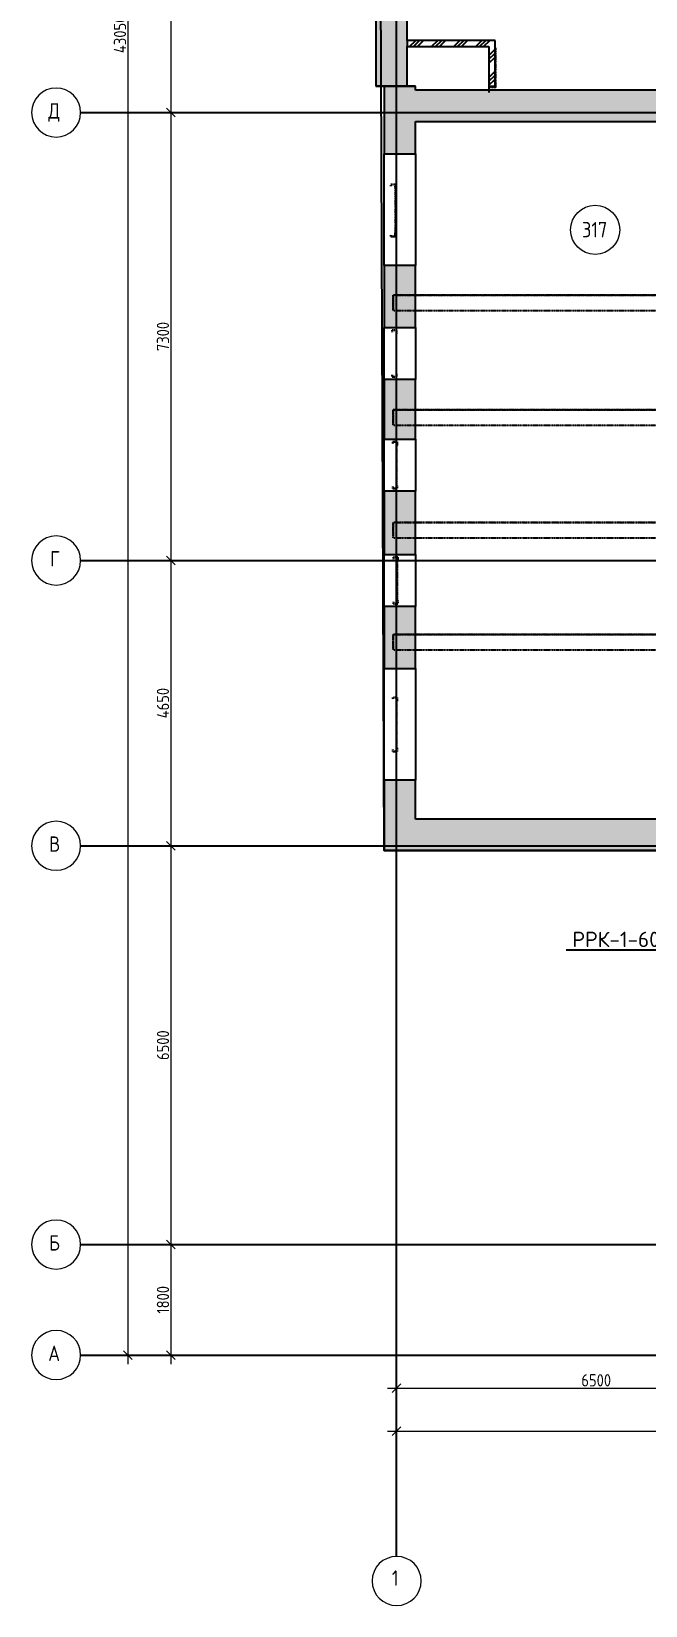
# Model space of a CAD drawing. Header units: millimetres. Extents: x -33838 to 476301, y -41806 to 120107.
# Drawn here: x 204091 to 214090, y -3626 to 22029 of the extents above; entities that cross this region are included whole.
import ezdxf
from ezdxf import colors
from ezdxf.entities.mleader import LeaderData, LeaderLine
from ezdxf.math import Vec2, Vec3

# ---------------------------------------------------------------- set-up
doc = ezdxf.new("R2010")
doc.units = ezdxf.units.MM
for name, pattern in [('ADSK_Линия сетки', [25, 20, -2.5, 0, -2.5]), ('ADSK_Сверху', [4.5, 3, -1.5]), ('ADSK_Снесено', [4.5, 3, -1.5])]:
    doc.linetypes.add(name, pattern=pattern)
for name, color, linetype, lineweight, true_color in [('_ Окна', 5, 'Continuous', 30, 0x0000ff), ('Линии', 7, 'Continuous', 9, 0x00a600), ('Стены внутренние', 5, 'Continuous', 18, 0x0000ff), ('Стены наружные', 1, 'ADSK_Снесено', 18, 0xff0000)]:
    doc.layers.add(name, color=color, linetype=linetype, lineweight=lineweight, true_color=true_color)
for name, color, linetype, lineweight in [('Каркас', 7, 'Continuous', 18), ('Марки помещений', 7, 'Continuous', 20), ('Окна', 251, 'Continuous', 18), ('Оси', 7, 'Continuous', 9)]:
    doc.layers.add(name, color=color, linetype=linetype, lineweight=lineweight)
doc.styles.add('GOST Common_1', font='GOST Common_0.ttf', dxfattribs={"width": 0.9, "height": 200})
doc.styles.add('GOST Common_2', font='GOST Common_0.ttf', dxfattribs={"width": 0.9, "height": 250})
doc.styles.add('ISOCPEUR', font='isocpeur.ttf', dxfattribs={"height": 250})
doc.dimstyles.new('ADSK_Основной_2_5_мм', dxfattribs={"dimscale": 304.8, "dimtxt": 251.428749, "dimasz": 0.463911, "dimexe": 0.492126, "dimexo": 0.492126, "dimgap": 0.098425, "dimtad": 1, "dimdec": 1, "dimrnd": 0.1, "dimdsep": 46, "dimtxsty": 'GOST Common_1', "dimblk1": 'OBLIQUE', "dimblk2": 'OBLIQUE', "dimsah": 1, "dimcen": 0.09, "dimdle": 0.492126, "dimazin": 2, "dimtfac": 1, "dimtdec": 4, "dimtix": 1, "dimtmove": 0, "dimatfit": 3, "dimfxl": 1, "dimtvp": 1, "dimtfill": 1, "dimtolj": 1, "dimtzin": 0, "dimlwd": 20, "dimlwe": 20, "dimarcsym": 2})
pattern_1 = [(45, (215977.25, 150), (-179.605, 179.605), []), (45, (216040.75, 150), (0, 359.2102), []), (45, (215913.75, 150), (0, 359.2102), [])]

# ---------------------------------------------------------------- blocks, each defined once
blk = doc.blocks.new('Витраж-тент со смещением вовне - 60мм 30 сдвиг-1466942-03 План 3-го этажа')
at = {"layer": '_ Окна', "color": 161, "linetype": 'ADSK_Сверху', "true_color": 0xaaaaff}
for p, q in [((-440, 25), (-440, -45)), ((-440, 25), (-410, 25)), ((-440, -45), (-440, 25)), ((440, 25), (410, 25)), ((440, -45), (440, 25)), ((440, -45), (440, 25)), ((-380, -45), (-440, -45)), ((-380, -35), (-380, -45)), ((380, -35), (380, -45)), ((380, -45), (440, -45))]:
    blk.add_line(p, q, dxfattribs=at)
at = {"layer": 'Окна', "color": 161, "linetype": 'ADSK_Сверху', "true_color": 0xaaaaff}
blk.add_line((-380, -45), (380, -45), dxfattribs=at)
blk = doc.blocks.new('Витраж-тент со смещением вовне - 60мм 30 сдвиг-1466964-03 План 3-го этажа')
at = {"layer": '_ Окна', "color": 161, "linetype": 'ADSK_Сверху', "true_color": 0xaaaaff}
for p, q in [((-379, 25), (-379, -45)), ((-379, 25), (-349, 25)), ((-379, -45), (-379, 25)), ((379, 25), (349, 25)), ((379, -45), (379, 25)), ((379, -45), (379, 25)), ((-319, -45), (-379, -45)), ((-319, -35), (-319, -45)), ((319, -35), (319, -45)), ((319, -45), (379, -45))]:
    blk.add_line(p, q, dxfattribs=at)
at = {"layer": 'Окна', "color": 161, "linetype": 'ADSK_Сверху', "true_color": 0xaaaaff}
blk.add_line((-319, -45), (319, -45), dxfattribs=at)
blk = doc.blocks.new('Витраж-тент со смещением вовне - 60мм 30 сдвиг-1466951-03 План 3-го этажа')
at = {"layer": '_ Окна', "color": 161, "linetype": 'ADSK_Сверху', "true_color": 0xaaaaff}
for p, q in [((-425, 25), (-425, -45)), ((-425, 25), (-395, 25)), ((-425, -45), (-425, 25)), ((425, 25), (395, 25)), ((425, -45), (425, 25)), ((425, -45), (425, 25)), ((-365, -45), (-425, -45)), ((-365, -35), (-365, -45)), ((365, -35), (365, -45)), ((365, -45), (425, -45))]:
    blk.add_line(p, q, dxfattribs=at)
at = {"layer": 'Окна', "color": 161, "linetype": 'ADSK_Сверху', "true_color": 0xaaaaff}
blk.add_line((-365, -45), (365, -45), dxfattribs=at)
blk = doc.blocks.new('Ось сетки - Круг_Ø8 мм-6577-03 План 3-го этажа')
at = {"layer": 'Оси', "lineweight": 20}
for start, end in [(360, 180), (180, 360)]:
    blk.add_arc((0, 0), 4, start, end, dxfattribs=at)
blk = doc.blocks.new('ADSK_Марка_Помещение_ОдноЗначение - Номер-247393-03 План 3-го этажа')
at = {"layer": 'Марки помещений'}
blk.add_circle((0, 0), 4, dxfattribs=at)
blk = doc.blocks.new('_Oblique')
at = {"color": 0, "linetype": 'ByBlock', "lineweight": -2}
blk.add_line((-0.5, -0.5), (0.5, 0.5), dxfattribs=at)
blk = doc.blocks.new('*D2148')
at = {"color": 0, "lineweight": 20, "transparency": 16777216}
for p, q in [((209887, -85), (216687, -85)), ((210037, -135), (210037, -235)), ((216537, -135), (216537, -235))]:
    blk.add_line(p, q, dxfattribs=at)
at = {"layer": 'Defpoints', "color": 0, "transparency": 16777216}
for p in [(210037, 15), (216537, 15), (216537, -85)]:
    blk.add_point(p, dxfattribs=at)
at = {"color": 0, "lineweight": 20, "transparency": 16777216, "xscale": 141.4, "yscale": 141.4, "zscale": 141.4, "rotation": 180}
blk.add_blockref('_Oblique', (210037, -85), dxfattribs=at)
at = {"color": 0, "lineweight": 20, "transparency": 16777216, "xscale": 141.4, "yscale": 141.4, "zscale": 141.4}
blk.add_blockref('_Oblique', (216537, -85), dxfattribs=at)
at = {"color": 0, "lineweight": 25, "transparency": 16777216, "insert": (213287, 45), "char_height": 200, "width": 756.84, "attachment_point": 5, "style": 'GOST Common_1', "bg_fill": 3, "box_fill_scale": 1.1, "bg_fill_color": 256, "bg_fill_true_color": 13158600, "bg_fill_transparency": 0}
blk.add_mtext('\\A1;6500', dxfattribs=at)
blk = doc.blocks.new('*D2160')
at = {"color": 0, "lineweight": 20, "transparency": 16777216}
for p, q in [((206312, 37007), (206212, 37007)), ((206362, 37157), (206362, 20557)), ((206312, 20707), (206212, 20707))]:
    blk.add_line(p, q, dxfattribs=at)
at = {"layer": 'Defpoints', "color": 0, "transparency": 16777216}
for p in [(206462, 37007), (206362, 20707), (206462, 20707)]:
    blk.add_point(p, dxfattribs=at)
at = {"color": 0, "lineweight": 20, "transparency": 16777216, "xscale": 141.4, "yscale": 141.4, "zscale": 141.4}
for p, rotation in [((206362, 37007), 90), ((206362, 20707), 270)]:
    blk.add_blockref('_Oblique', p, dxfattribs=dict(at, rotation=rotation))
at = {"color": 0, "lineweight": 25, "transparency": 16777216, "insert": (206232, 28857), "char_height": 200, "width": 889.8, "attachment_point": 5, "rotation": 90, "style": 'GOST Common_1', "bg_fill": 3, "box_fill_scale": 1.1, "bg_fill_color": 256, "bg_fill_true_color": 13158600, "bg_fill_transparency": 0}
blk.add_mtext('\\A1;16300', dxfattribs=at)
blk = doc.blocks.new('*D2161')
at = {"color": 0, "lineweight": 20, "transparency": 16777216}
for p, q in [((206362, 20857), (206362, 13257)), ((206312, 20707), (206212, 20707)), ((206312, 13407), (206212, 13407))]:
    blk.add_line(p, q, dxfattribs=at)
at = {"layer": 'Defpoints', "color": 0, "transparency": 16777216}
for p in [(206462, 20707), (206362, 13407), (206462, 13407)]:
    blk.add_point(p, dxfattribs=at)
at = {"color": 0, "lineweight": 20, "transparency": 16777216, "xscale": 141.4, "yscale": 141.4, "zscale": 141.4}
for p, rotation in [((206362, 20707), 90), ((206362, 13407), 270)]:
    blk.add_blockref('_Oblique', p, dxfattribs=dict(at, rotation=rotation))
at = {"color": 0, "lineweight": 25, "transparency": 16777216, "insert": (206232, 17057), "char_height": 200, "width": 756.84, "attachment_point": 5, "rotation": 90, "style": 'GOST Common_1', "bg_fill": 3, "box_fill_scale": 1.1, "bg_fill_color": 256, "bg_fill_true_color": 13158600, "bg_fill_transparency": 0}
blk.add_mtext('\\A1;7300', dxfattribs=at)
blk = doc.blocks.new('*D2162')
at = {"color": 0, "lineweight": 20, "transparency": 16777216}
for p, q in [((206312, 13407), (206212, 13407)), ((206362, 13557), (206362, 8607)), ((206312, 8757), (206212, 8757))]:
    blk.add_line(p, q, dxfattribs=at)
at = {"layer": 'Defpoints', "color": 0, "transparency": 16777216}
for p in [(206462, 13407), (206362, 8757), (206462, 8757)]:
    blk.add_point(p, dxfattribs=at)
at = {"color": 0, "lineweight": 20, "transparency": 16777216, "xscale": 141.4, "yscale": 141.4, "zscale": 141.4}
for p, rotation in [((206362, 13407), 90), ((206362, 8757), 270)]:
    blk.add_blockref('_Oblique', p, dxfattribs=dict(at, rotation=rotation))
at = {"color": 0, "lineweight": 25, "transparency": 16777216, "insert": (206232, 11082), "char_height": 200, "width": 782.41, "attachment_point": 5, "rotation": 90, "style": 'GOST Common_1', "bg_fill": 3, "box_fill_scale": 1.1, "bg_fill_color": 256, "bg_fill_true_color": 13158600, "bg_fill_transparency": 0}
blk.add_mtext('\\A1;4650', dxfattribs=at)
blk = doc.blocks.new('*D2163')
at = {"color": 0, "lineweight": 20, "transparency": 16777216}
for p, q in [((206312, 8757), (206212, 8757)), ((206362, 8907), (206362, 2107)), ((206312, 2257), (206212, 2257))]:
    blk.add_line(p, q, dxfattribs=at)
at = {"layer": 'Defpoints', "color": 0, "transparency": 16777216}
for p in [(206462, 8757), (206362, 2257), (206462, 2257)]:
    blk.add_point(p, dxfattribs=at)
at = {"color": 0, "lineweight": 20, "transparency": 16777216, "xscale": 141.4, "yscale": 141.4, "zscale": 141.4}
for p, rotation in [((206362, 8757), 90), ((206362, 2257), 270)]:
    blk.add_blockref('_Oblique', p, dxfattribs=dict(at, rotation=rotation))
at = {"color": 0, "lineweight": 25, "transparency": 16777216, "insert": (206232, 5507), "char_height": 200, "width": 756.84, "attachment_point": 5, "rotation": 90, "style": 'GOST Common_1', "bg_fill": 3, "box_fill_scale": 1.1, "bg_fill_color": 256, "bg_fill_true_color": 13158600, "bg_fill_transparency": 0}
blk.add_mtext('\\A1;6500', dxfattribs=at)
blk = doc.blocks.new('*D2164')
at = {"color": 0, "lineweight": 20, "transparency": 16777216}
for p, q in [((206362, 2407), (206362, 307)), ((206312, 2257), (206212, 2257)), ((206312, 457), (206212, 457))]:
    blk.add_line(p, q, dxfattribs=at)
at = {"layer": 'Defpoints', "color": 0, "transparency": 16777216}
for p in [(206462, 2257), (206362, 457), (206462, 457)]:
    blk.add_point(p, dxfattribs=at)
at = {"color": 0, "lineweight": 20, "transparency": 16777216, "xscale": 141.4, "yscale": 141.4, "zscale": 141.4}
for p, rotation in [((206362, 2257), 90), ((206362, 457), 270)]:
    blk.add_blockref('_Oblique', p, dxfattribs=dict(at, rotation=rotation))
at = {"color": 0, "lineweight": 25, "transparency": 16777216, "insert": (206232, 1357), "char_height": 200, "width": 700.59, "attachment_point": 5, "rotation": 90, "style": 'GOST Common_1', "bg_fill": 3, "box_fill_scale": 1.1, "bg_fill_color": 256, "bg_fill_true_color": 13158600, "bg_fill_transparency": 0}
blk.add_mtext('\\A1;1800', dxfattribs=at)
blk = doc.blocks.new('*D2165')
at = {"color": 0, "lineweight": 20, "transparency": 16777216}
for p, q in [((205662, 43657), (205662, 307)), ((205612, 43507), (205512, 43507)), ((205612, 457), (205512, 457))]:
    blk.add_line(p, q, dxfattribs=at)
at = {"layer": 'Defpoints', "color": 0, "transparency": 16777216}
for p in [(205762, 43507), (205662, 457), (205762, 457)]:
    blk.add_point(p, dxfattribs=at)
at = {"color": 0, "lineweight": 20, "transparency": 16777216, "xscale": 141.4, "yscale": 141.4, "zscale": 141.4}
for p, rotation in [((205662, 43507), 90), ((205662, 457), 270)]:
    blk.add_blockref('_Oblique', p, dxfattribs=dict(at, rotation=rotation))
at = {"color": 0, "lineweight": 25, "transparency": 16777216, "insert": (205532, 21982), "char_height": 200, "width": 971.62, "attachment_point": 5, "rotation": 90, "style": 'GOST Common_1', "bg_fill": 3, "box_fill_scale": 1.1, "bg_fill_color": 256, "bg_fill_true_color": 13158600, "bg_fill_transparency": 0}
blk.add_mtext('\\A1;43050', dxfattribs=at)
blk = doc.blocks.new('*D2166')
at = {"color": 0, "lineweight": 20, "transparency": 16777216}
for p, q in [((209887, -785), (272037, -785)), ((210037, -835), (210037, -935)), ((271887, -835), (271887, -935))]:
    blk.add_line(p, q, dxfattribs=at)
at = {"layer": 'Defpoints', "color": 0, "transparency": 16777216}
for p in [(210037, -685), (271887, -685), (271887, -785)]:
    blk.add_point(p, dxfattribs=at)
at = {"color": 0, "lineweight": 20, "transparency": 16777216, "xscale": 141.4, "yscale": 141.4, "zscale": 141.4, "rotation": 180}
blk.add_blockref('_Oblique', (210037, -785), dxfattribs=at)
at = {"color": 0, "lineweight": 20, "transparency": 16777216, "xscale": 141.4, "yscale": 141.4, "zscale": 141.4}
blk.add_blockref('_Oblique', (271887, -785), dxfattribs=at)
at = {"color": 0, "lineweight": 25, "transparency": 16777216, "insert": (240962, -655), "char_height": 200, "width": 889.8, "attachment_point": 5, "style": 'GOST Common_1', "bg_fill": 3, "box_fill_scale": 1.1, "bg_fill_color": 256, "bg_fill_true_color": 13158600, "bg_fill_transparency": 0}
blk.add_mtext('\\A1;61850', dxfattribs=at)

msp = doc.modelspace()

# ---------------------------------------------------------------- hatches: boundary and pattern name
at = {"layer": 'Стены внутренние', "lineweight": 25, "true_color": 0x636466}
h = msp.add_hatch(dxfattribs=at)
h.set_pattern_fill('FP_1', color=251, style=0, pattern_type=2)
h.set_pattern_definition(pattern_1)
h.paths.add_polyline_path([(211539.81162, 21783.98959), (211639.81162, 21783.98959), (211639.81162, 21883.98959), (210208.50306, 21883.98959), (210208.50306, 21783.98959), (211430.43481, 21783.98959)])
h = msp.add_hatch(dxfattribs=at)
h.set_pattern_fill('FP_1', color=251, style=0, pattern_type=2)
h.set_pattern_definition(pattern_1)
h.paths.add_polyline_path([(211639.81162, 21136.71103), (211639.81162, 21783.98959), (211539.81162, 21783.98959), (211539.81162, 21136.71103)])
msp.add_hatch(color=251, dxfattribs=at).paths.add_polyline_path([(216313.96033, 20560.99148), (216748.16622, 20560.99148), (216748.16622, 21070.99148), (210346.21222, 21070.99148), (210346.21222, 20560.99148), (215887.62659, 20560.99148)])
at = {"layer": 'Стены наружные', "linetype": 'Continuous', "lineweight": 25, "true_color": 0x636466}
h = msp.add_hatch(color=251, dxfattribs=at)
h.paths.add_polyline_path([(209836.21222, 21135.08267), (210208.50306, 21135.08267), (210208.50306, 22259.25621), (209698.50306, 22259.25621), (209698.50306, 21135.08267)])
h.paths.add_polyline_path([(210029.22639, 24029.25621), (210208.50306, 24029.25621), (210208.50306, 26191.18558), (209698.50306, 26191.18558), (209698.50306, 24029.25621)])
h.paths.add_polyline_path([(210208.50306, 27961.18558), (210208.50306, 30218.98165), (209698.50306, 30218.98165), (209698.50306, 27961.18558), (210043.36806, 27961.18558)])
h.paths.add_polyline_path([(210029.22639, 31988.98165), (210208.50306, 31988.98165), (210208.50306, 34264.95144), (209698.50306, 34264.95144), (209698.50306, 31988.98165)])
h.paths.add_polyline_path([(209698.50306, 36034.95144), (210208.50306, 36034.95144), (210208.50306, 43368.86858), (209698.50306, 43368.86858), (209698.50306, 39633.30945)])
h = msp.add_hatch(color=251, dxfattribs=at)
h.paths.add_polyline_path([(210155.4961, 9189.25245), (210346.21222, 9189.25245), (210346.21222, 9825.39352), (209836.21222, 9825.39352), (209836.21222, 9189.25245)])
h.paths.add_polyline_path([(209836.21222, 11645.39352), (210346.21222, 11645.39352), (210346.21222, 12655.2917), (209836.21222, 12655.2917), (209836.21222, 12386.49455)])
h.paths.add_polyline_path([(209836.21222, 13505.2917), (210346.21222, 13505.2917), (210346.21222, 14534.09178), (209836.21222, 14534.09178)])
h.paths.add_polyline_path([(210155.4961, 15384.09178), (210346.21222, 15384.09178), (210346.21222, 16354.43429), (209836.21222, 16354.43429), (209836.21222, 15384.09178)])
h.paths.add_polyline_path([(209836.21222, 17204.43429), (210346.21222, 17204.43429), (210346.21222, 18215.19294), (209836.21222, 18215.19294)])
h.paths.add_polyline_path([(209836.21222, 20035.19294), (210346.21222, 20035.19294), (210346.21222, 21135.08267), (209836.21222, 21135.08267)])
msp.add_hatch(color=251, dxfattribs=at).paths.add_polyline_path([(215887.62659, 8679.25245), (216748.04776, 8679.25245), (216748.04776, 8918.39612), (216660.87914, 8918.39612), (216624.42882, 9018.39612), (216748.04776, 9018.39612), (216748.04776, 9189.25245), (209836.21222, 9189.25245), (209836.21222, 8679.25245), (211216.17024, 8679.25245)])

# ---------------------------------------------------------------- linework, layer by layer
at = {"linetype": 'ADSK_Линия сетки', "lineweight": 25}
for p, q in [((210037.16465, -2825.79407), (210037.16465, 44571.85247)), ((204891.02955, 20706.78828), (273118.97256, 20706.78828)), ((204891.02955, 13406.78828), (273118.97256, 13406.78828)), ((204891.02955, 8756.78828), (273118.97256, 8756.78828)), ((204891.02955, 2256.78828), (273118.97256, 2256.78828)), ((204891.02955, 456.78828), (273118.97256, 456.78828))]:
    msp.add_line(p, q, dxfattribs=at)
at = {"color": 251, "lineweight": 25, "true_color": 0x636466}
msp.add_lwpolyline([(216267.75299, 8679.25245), (209836.21222, 8679.25245), (209698.50306, 43878.86858), (219920.75332, 43878.86858), (219920.75332, 21068.63165), (219307.34911, 21068.63165), (219358.88756, 13231.21845)], dxfattribs=at)
at = {"layer": 'Каркас', "color": 251, "linetype": 'ADSK_Сверху', "lineweight": 25, "true_color": 0x636466}
for p, q in [((209979.96871, 17733.25717), (209979.96871, 17483.25717)), ((209979.96871, 17483.25717), (209979.96871, 17733.25717)), ((216333.58587, 17733.25717), (209979.96871, 17733.25717)), ((209979.96871, 17733.25717), (216333.58587, 17733.25717)), ((209979.96871, 17483.25717), (216335.32096, 17483.25717)), ((209979.96871, 17483.25717), (216335.32096, 17483.25717)), ((209979.96871, 15860.51761), (209979.96871, 15610.51761)), ((209979.96871, 15610.51761), (209979.96871, 15860.51761)), ((216346.58338, 15860.51761), (209979.96871, 15860.51761)), ((209979.96871, 15860.51761), (216346.58338, 15860.51761)), ((209979.96871, 15610.51761), (216348.31847, 15610.51761)), ((209979.96871, 15610.51761), (216348.31847, 15610.51761)), ((209979.96871, 14028.26334), (209979.96871, 13778.26334)), ((209979.96871, 13778.26334), (209979.96871, 14028.26334)), ((216359.29991, 14028.26334), (209979.96871, 14028.26334)), ((209979.96871, 14028.26334), (216359.29991, 14028.26334)), ((209979.96871, 13778.26334), (216361.035, 13778.26334)), ((209979.96871, 13778.26334), (216361.035, 13778.26334)), ((209979.96871, 12199.18824), (209979.96871, 11949.18824)), ((209979.96871, 11949.18824), (209979.96871, 12199.18824)), ((216376.44822, 12199.18824), (209979.96871, 12199.18824)), ((209979.96871, 12199.18824), (216376.44822, 12199.18824)), ((209979.96871, 11949.18824), (216376.44822, 11949.18824)), ((209979.96871, 11949.18824), (216376.44822, 11949.18824))]:
    msp.add_line(p, q, dxfattribs=at)
at = {"layer": 'Линии', "color": 251, "lineweight": 25, "true_color": 0x636466}
for p, q in [((211539.81162, 21783.98959), (211539.81162, 21031.92386)), ((209698.50306, 21135.08267), (210346.21222, 21135.08267))]:
    msp.add_line(p, q, dxfattribs=at)
at = {"layer": 'Стены внутренние', "color": 251, "lineweight": 25, "true_color": 0x636466}
for p, q in [((211639.81162, 21883.98959), (210208.50306, 21883.98959)), ((210208.50306, 21883.98959), (210208.50306, 21783.98959)), ((211639.81162, 21136.71103), (211639.81162, 21883.98959)), ((210208.50306, 21783.98959), (211539.81162, 21783.98959)), ((211539.81162, 21783.98959), (211539.81162, 21136.71103)), ((216368.16574, 21070.99148), (210346.21222, 21070.99148)), ((211539.81162, 21136.71103), (211639.81162, 21136.71103)), ((210346.21222, 20560.99148), (216313.96033, 20560.99148))]:
    msp.add_line(p, q, dxfattribs=at)
at = {"layer": 'Стены внутренние', "color": 251, "linetype": 'ADSK_Сверху', "lineweight": 25, "true_color": 0x636466}
for p, q in [((211539.81162, 21760.62697), (211539.81162, 21118.13124)), ((211651.81162, 21117.48149), (211651.81162, 21760.62697)), ((211651.81162, 21117.48149), (211539.81162, 21118.13124))]:
    msp.add_line(p, q, dxfattribs=at)
at = {"layer": 'Стены наружные', "color": 251, "linetype": 'Continuous', "lineweight": 25, "true_color": 0x636466}
for p, q in [((209698.50306, 22259.25621), (209698.50306, 21135.08267)), ((210208.50306, 21883.98959), (210208.50306, 22259.25621)), ((210208.50306, 21135.08267), (210208.50306, 21783.98959)), ((210346.21222, 21135.08267), (209698.50306, 21135.08267)), ((209836.21222, 21135.08267), (209836.21222, 20035.19294)), ((210346.21222, 21070.99148), (210346.21222, 21135.08267)), ((210346.21222, 20035.19294), (210346.21222, 20560.99148)), ((209836.21222, 20035.19294), (210346.21222, 20035.19294)), ((209836.21222, 18215.19294), (209836.21222, 20035.19294)), ((210346.21222, 20035.19294), (210346.21222, 18215.19294)), ((209836.21222, 18215.19294), (209836.21222, 17204.43429)), ((210346.21222, 18215.19294), (209836.21222, 18215.19294)), ((210346.21222, 17204.43429), (210346.21222, 18215.19294)), ((209836.21222, 17204.43429), (210346.21222, 17204.43429)), ((209836.21222, 16354.43429), (209836.21222, 17204.43429)), ((210346.21222, 17204.43429), (210346.21222, 16354.43429)), ((209836.21222, 16354.43429), (209836.21222, 15384.09178)), ((210346.21222, 16354.43429), (209836.21222, 16354.43429)), ((210346.21222, 15384.09178), (210346.21222, 16354.43429)), ((209836.21222, 15384.09178), (210346.21222, 15384.09178)), ((209836.21222, 14534.09178), (209836.21222, 15384.09178)), ((210346.21222, 15384.09178), (210346.21222, 14534.09178)), ((209836.21222, 14534.09178), (209836.21222, 13505.2917)), ((210346.21222, 14534.09178), (209836.21222, 14534.09178)), ((210346.21222, 13505.2917), (210346.21222, 14534.09178)), ((209836.21222, 13505.2917), (210346.21222, 13505.2917)), ((209836.21222, 12655.2917), (209836.21222, 13505.2917)), ((210346.21222, 13505.2917), (210346.21222, 12655.2917)), ((209836.21222, 12655.2917), (209836.21222, 11645.39352)), ((210346.21222, 12655.2917), (209836.21222, 12655.2917)), ((210346.21222, 11645.39352), (210346.21222, 12655.2917)), ((209836.21222, 11645.39352), (210346.21222, 11645.39352)), ((209836.21222, 9825.39352), (209836.21222, 11645.39352)), ((210346.21222, 11645.39352), (210346.21222, 9825.39352)), ((209836.21222, 9825.39352), (209836.21222, 8679.25245)), ((210346.21222, 9825.39352), (209836.21222, 9825.39352)), ((210346.21222, 9189.25245), (210346.21222, 9825.39352)), ((215174.4872, 9189.25245), (210346.21222, 9189.25245)), ((209836.21222, 8679.25245), (216238.04776, 8679.25245))]:
    msp.add_line(p, q, dxfattribs=at)

# ---------------------------------------------------------------- block references
at = {"lineweight": 25, "xscale": 99.99999999999993, "yscale": 99.99999999999993, "zscale": 99.99999999999993, "rotation": 269.9999999999994}
for p in [(204491.02955, 20706.78828), (204491.02955, 13406.78828), (204491.02955, 8756.78828), (204491.02955, 2256.78828), (204491.02955, 456.78828)]:
    msp.add_blockref('Ось сетки - Круг_Ø8 мм-6577-03 План 3-го этажа', p, dxfattribs=at)
at = {"lineweight": 25, "xscale": 99.99999999999993, "yscale": 99.99999999999993, "zscale": 99.99999999999993}
msp.add_blockref('Ось сетки - Круг_Ø8 мм-6577-03 План 3-го этажа', (210037.16465, -3225.79407), dxfattribs=at)
at = {"layer": '_ Окна', "color": 251, "linetype": 'ADSK_Сверху', "lineweight": 25, "true_color": 0x636466}
for name, p, rotation in [('Витраж-тент со смещением вовне - 60мм 30 сдвиг-1466951-03 План 3-го этажа', (209966.07882, 19110.19294), 89.99999999999994), ('Витраж-тент со смещением вовне - 60мм 30 сдвиг-1466964-03 План 3-го этажа', (209991.91062, 16779.43429), 89.99999999999993), ('Витраж-тент со смещением вовне - 60мм 30 сдвиг-1466964-03 План 3-го этажа', (209998.84511, 14959.09178), 89.99999999999993), ('Витраж-тент со смещением вовне - 60мм 30 сдвиг-1466964-03 План 3-го этажа', (210008.96432, 13080.2917), 89.99999999999993), ('Витраж-тент со смещением вовне - 60мм 30 сдвиг-1466942-03 План 3-го этажа', (210000.28334, 10735.39352), 89.99999999999993)]:
    msp.add_blockref(name, p, dxfattribs=dict(at, rotation=rotation))
at = {"layer": 'Марки помещений', "color": 251, "lineweight": 25, "true_color": 0x636466, "xscale": 99.99999999999993, "yscale": 99.99999999999993, "zscale": 99.99999999999993}
msp.add_blockref('ADSK_Марка_Помещение_ОдноЗначение - Номер-247393-03 План 3-го этажа', (213269.57174, 18795.88293), dxfattribs=at)

# ---------------------------------------------------------------- texts
at = {"lineweight": 25, "char_height": 250, "attachment_point": 1, "style": 'ISOCPEUR'}
for s, insert, width in [('\\fGOST Common|b0|i0|c204|p34|;\\W.9;Д', (204362.85665, 20859.3752), 346.329), ('\\fGOST Common|b0|i0|c204|p34|;\\W.9;Г', (204392.55665, 13559.3752), 274.177125), ('\\fGOST Common|b0|i0|c204|p34|;\\W.9;В', (204377.70665, 8909.3752), 310.2530625), ('\\fGOST Common|b0|i0|c204|p34|;\\W.9;Б', (204377.70665, 2409.3752), 310.2530625), ('\\fGOST Common|b0|i0|c204|p34|;\\W.9;А', (204362.85665, 609.3752), 346.329), ('\\fGOST Common|b0|i0|c204|p34|;\\W.9;1', (209958.93399, -3053.26071), 187.594875)]:
    msp.add_mtext(s, dxfattribs=dict(at, insert=insert, width=width))
at = {"layer": 'Марки помещений', "color": 251, "lineweight": 25, "true_color": 0x636466, "insert": (213057.16448, 18923.608), "char_height": 250, "width": 526.7086875, "attachment_point": 1, "style": 'GOST Common_2'}
msp.add_mtext('317', dxfattribs=at)

# ---------------------------------------------------------------- leaders
ml = msp.add_multileader_mtext('Standard')
ml.set_content('РРК-1-60 600х600\\Pl 9000', color=256, style='ISOCPEUR')
ml.set_leader_properties()
ml.build(insert=Vec2(0, 0))
ml.multileader.update_dxf_attribs({"text_left_attachment_type": 6, "text_right_attachment_type": 6, "dogleg_length": 0.36, "arrow_head_size": 0.18})
ctx = ml.context
ctx.base_point, ctx.char_height, ctx.arrow_head_size, ctx.landing_gap_size, ctx.plane_origin = Vec3(212916.07026, 7055.88805), 250, 0.18, 0.09, Vec3(217702.70685, 8817.83569)
ctx.left_attachment, ctx.right_attachment, ctx.text_align_type = 6, 6, 2
notes = []
notes.append((ctx, [(1, (1, 1, 0), (215666.61026, 7055.88805), (-1, 0), 0.36, [(0, [(217196.84007, 7878.76731)], 0, [])])]))
ctx.mtext.insert, ctx.mtext.alignment, ctx.mtext.flow_direction = Vec3(215666.16026, 7355.88805), 3, 5
for ctx, leaders in notes:
    for number, flags, end, landing, length, lines in leaders:
        leader = LeaderData()
        leader.index, (leader.has_last_leader_line, leader.has_dogleg_vector, leader.attachment_direction) = number, flags
        leader.last_leader_point, leader.dogleg_vector, leader.dogleg_length = Vec3(end), Vec3(landing), length
        for number, points, colour, breaks in lines:
            line = LeaderLine()
            line.index, line.vertices, line.color, line.breaks = number, Vec3.list(points), colors.encode_raw_color(colour), breaks
            leader.lines.append(line)
        ctx.leaders.append(leader)

# ---------------------------------------------------------------- next in the draw order: dimensions: what is measured, and where the dimension line sits
at = {"lineweight": 25}
for base, p1, p2, override, picture, middle in [((205662.04487, 456.78828), (205762.02977, 43506.78828), (205762.02977, 456.78828), {"dimpost": '<>', "dimfxl": 43050}, '*D2165', (205532.04487, 21981.78828)), ((206362.04487, 20706.78828), (206462.02977, 37006.78828), (206462.02977, 20706.78828), {"dimpost": '<>', "dimfxl": 16300}, '*D2160', (206232.04487, 28856.78828))]:
    dim = msp.add_linear_dim(base=base, p1=p1, p2=p2, angle=90, dimstyle='ADSK_Основной_2_5_мм', override=override, dxfattribs=at)
    dim.commit()
    dim.dimension.update_dxf_attribs({"geometry": picture, "text_midpoint": middle})
for base, p1, p2, override, picture, middle in [((216537.16465, -84.55356), (210037.16465, 15.43133), (216537.16465, 15.43133), {"dimpost": '<>', "dimfxl": 6500}, '*D2148', (213287.16465, 45.44644)), ((271887.16465, -784.55356), (210037.16465, -684.56867), (271887.16465, -684.56867), {"dimpost": '<>', "dimfxl": 61850}, '*D2166', (240962.16465, -654.55356))]:
    dim = msp.add_linear_dim(base=base, p1=p1, p2=p2, dimstyle='ADSK_Основной_2_5_мм', override=override, dxfattribs=at)
    dim.commit()
    dim.dimension.update_dxf_attribs({"geometry": picture, "text_midpoint": middle})

# ---------------------------------------------------------------- next in the draw order: dimensions: what is measured, and where the dimension line sits
dim = msp.add_linear_dim(base=(206362.04487, 13406.78828), p1=(206462.02977, 20706.78828), p2=(206462.02977, 13406.78828), angle=90, dimstyle='ADSK_Основной_2_5_мм', override={"dimpost": '<>', "dimfxl": 7300}, dxfattribs=at)
dim.commit()
dim.dimension.update_dxf_attribs({"geometry": '*D2161', "text_midpoint": (206232.04487, 17056.78828)})

# ---------------------------------------------------------------- next in the draw order: dimensions: what is measured, and where the dimension line sits
dim = msp.add_linear_dim(base=(206362.04487, 8756.78828), p1=(206462.02977, 13406.78828), p2=(206462.02977, 8756.78828), angle=90, dimstyle='ADSK_Основной_2_5_мм', override={"dimpost": '<>', "dimfxl": 4650}, dxfattribs=at)
dim.commit()
dim.dimension.update_dxf_attribs({"geometry": '*D2162', "text_midpoint": (206232.04487, 11081.78828)})

# ---------------------------------------------------------------- next in the draw order: dimensions: what is measured, and where the dimension line sits
dim = msp.add_linear_dim(base=(206362.04487, 2256.78828), p1=(206462.02977, 8756.78828), p2=(206462.02977, 2256.78828), angle=90, dimstyle='ADSK_Основной_2_5_мм', override={"dimpost": '<>', "dimfxl": 6500}, dxfattribs=at)
dim.commit()
dim.dimension.update_dxf_attribs({"geometry": '*D2163', "text_midpoint": (206232.04487, 5506.78828)})

# ---------------------------------------------------------------- next in the draw order: dimensions: what is measured, and where the dimension line sits
dim = msp.add_linear_dim(base=(206362.04487, 456.78828), p1=(206462.02977, 2256.78828), p2=(206462.02977, 456.78828), angle=90, dimstyle='ADSK_Основной_2_5_мм', override={"dimpost": '<>', "dimfxl": 1800}, dxfattribs=at)
dim.commit()
dim.dimension.update_dxf_attribs({"geometry": '*D2164', "text_midpoint": (206232.04487, 1356.78828)})

doc.saveas('drawing.dxf')
